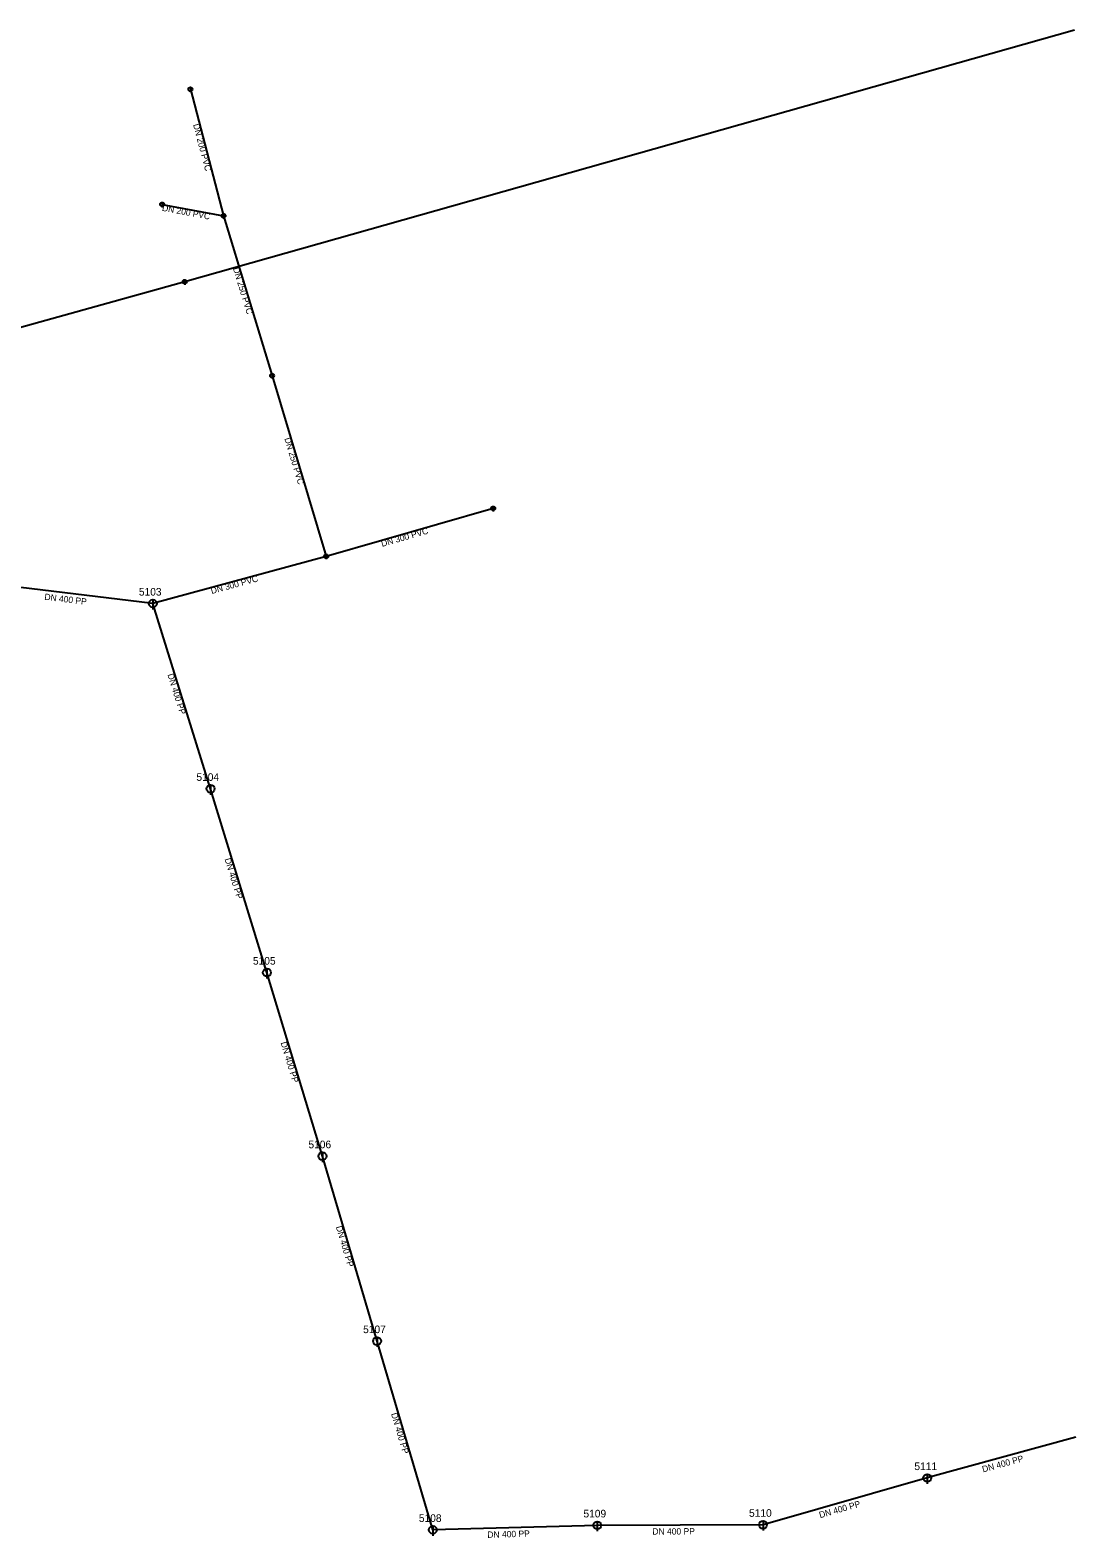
# Model space of a CAD drawing. Extents: x -462045 to -461526, y -1121208 to -1120827.
# Drawn here: x -461790.2 to -461525.9, y -1121207.9 to -1120826.7 of the extents above; entities that cross this region are included whole.
import ezdxf

# ---------------------------------------------------------------- set-up
doc = ezdxf.new("R2010")
doc.units = 0
for name, color, linetype in [('_pripojka_kanal_splaskova_prevzato_z_dokumentace_', 7, 'Continuous'), ('_pripojka_kanal_splaskova_priblizne_', 7, 'Continuous'), ('_stoka_splaskova_smvak_prevzato_z_dokumentace_', 7, 'Continuous'), ('Default', 7, 'Continuous'), ('MoLevel 119', 7, 'Continuous'), ('MoLevel 120', 7, 'Continuous'), ('MoLevel 122', 7, 'Continuous'), ('MoLevel 57', 7, 'Continuous'), ('MoLevel 72', 7, 'Continuous')]:
    doc.layers.add(name, color=color, linetype=linetype)

# ---------------------------------------------------------------- blocks, each defined once
blk = doc.blocks.new('_sachta_kanal_prip_')
at = {"layer": 'Default'}
blk.add_line((0, 0.00005), (0, -0.000075), dxfattribs=at)
blk.add_circle((0, 0), 0.00005, dxfattribs=at)
blk = doc.blocks.new('_sachta_kanal_prevzato_z_dokumentace_')
at = {"layer": 'Default'}
blk.add_line((0, 0.00005), (0, -0.000075), dxfattribs=at)
blk.add_circle((0, 0), 0.00005, dxfattribs=at)

msp = doc.modelspace()

# ---------------------------------------------------------------- linework, layer by layer
at = {"layer": '_pripojka_kanal_splaskova_prevzato_z_dokumentace_'}
for p, q in [((-461749.68, -1120841.67), (-461741.29, -1120873.67)), ((-461756.81, -1120870.78), (-461741.29, -1120873.67)), ((-461741.29, -1120873.67), (-461729.03, -1120914.09)), ((-461729.03, -1120914.09), (-461715.34, -1120959.76)), ((-461673.15, -1120947.63), (-461715.34, -1120959.76)), ((-461715.34, -1120959.76), (-461759.16, -1120971.68))]:
    msp.add_line(p, q, dxfattribs=at)
at = {"layer": '_pripojka_kanal_splaskova_priblizne_'}
for p, q in [((-461526.28, -1120826.73), (-461751.11, -1120890.34)), ((-461751.11, -1120890.34), (-461794.36, -1120902.39))]:
    msp.add_line(p, q, dxfattribs=at)
at = {"layer": '_stoka_splaskova_smvak_prevzato_z_dokumentace_'}
for p, q in [((-461759.16, -1120971.68), (-461799.76, -1120966.72)), ((-461744.57, -1121018.52), (-461759.16, -1120971.68)), ((-461730.34, -1121064.98), (-461744.57, -1121018.52)), ((-461716.31, -1121111.4), (-461730.34, -1121064.98)), ((-461702.49, -1121158.14), (-461716.31, -1121111.4)), ((-461688.41, -1121205.87), (-461702.49, -1121158.14)), ((-461525.93, -1121182.48), (-461563.47, -1121192.76)), ((-461563.47, -1121192.76), (-461604.98, -1121204.57)), ((-461646.86, -1121204.73), (-461688.41, -1121205.87)), ((-461604.98, -1121204.57), (-461646.86, -1121204.73))]:
    msp.add_line(p, q, dxfattribs=at)

# ---------------------------------------------------------------- block references
at = {"layer": 'MoLevel 119', "xscale": 20000, "yscale": 20000}
for p in [(-461759.16, -1120971.68), (-461744.57, -1121018.52), (-461730.34, -1121064.98), (-461716.31, -1121111.4), (-461702.49, -1121158.14), (-461563.47, -1121192.76), (-461688.41, -1121205.87), (-461646.86, -1121204.73), (-461604.98, -1121204.57)]:
    msp.add_blockref('_sachta_kanal_prevzato_z_dokumentace_', p, dxfattribs=at)
at = {"layer": 'MoLevel 57', "xscale": 10000, "yscale": 10000}
for p in [(-461749.68, -1120841.67), (-461756.81, -1120870.78), (-461741.29, -1120873.67), (-461751.11, -1120890.34), (-461729.03, -1120914.09), (-461673.15, -1120947.63), (-461715.34, -1120959.76)]:
    msp.add_blockref('_sachta_kanal_prip_', p, dxfattribs=at)

# ---------------------------------------------------------------- texts
at = {"layer": 'MoLevel 120'}
for s, p in [('5103', (-461762.69, -1120969.68)), ('5104', (-461748.15, -1121016.52)), ('5105', (-461733.87, -1121062.98)), ('5106', (-461719.84, -1121109.4)), ('5107', (-461706.02, -1121156.14)), ('5111', (-461566.73, -1121190.76)), ('5108', (-461691.94, -1121203.87)), ('5109', (-461650.35, -1121202.73)), ('5110', (-461608.51, -1121202.57))]:
    msp.add_text(s, height=1.926, dxfattribs=at).set_placement(p)
at = {"layer": 'MoLevel 122'}
for s, rotation, p in [('DN 200 PVC', 284.6916, (-461749, -1120850.61)), ('DN 200 PVC', 349.4517, (-461756.93, -1120872.39)), ('DN 250 PVC', 286.8734, (-461738.94, -1120886.96)), ('DN 250 PVC', 286.6866, (-461725.94, -1120929.99)), ('DN 300 PVC', 16.0404, (-461701.22, -1120957.37)), ('DN 300 PVC', 15.2175, (-461744.28, -1120969.29))]:
    msp.add_text(s, height=1.605, rotation=rotation, dxfattribs=at).set_placement(p)
at = {"layer": 'MoLevel 72'}
for rotation, p in [(353.0348, (-461786.63, -1120970.74)), (287.3011, (-461755.49, -1120989.66)), (287.029, (-461741.05, -1121036.3)), (286.8169, (-461726.9, -1121082.72)), (286.4718, (-461712.93, -1121129.28)), (286.4357, (-461698.98, -1121176.52)), (15.3203, (-461549.37, -1121191.36)), (15.8816, (-461590.55, -1121202.93)), (1.5716, (-461674.62, -1121207.9)), (0.2189, (-461632.94, -1121207.08))]:
    msp.add_text('DN 400 PP', height=1.605, rotation=rotation, dxfattribs=at).set_placement(p)

doc.saveas('drawing.dxf')
